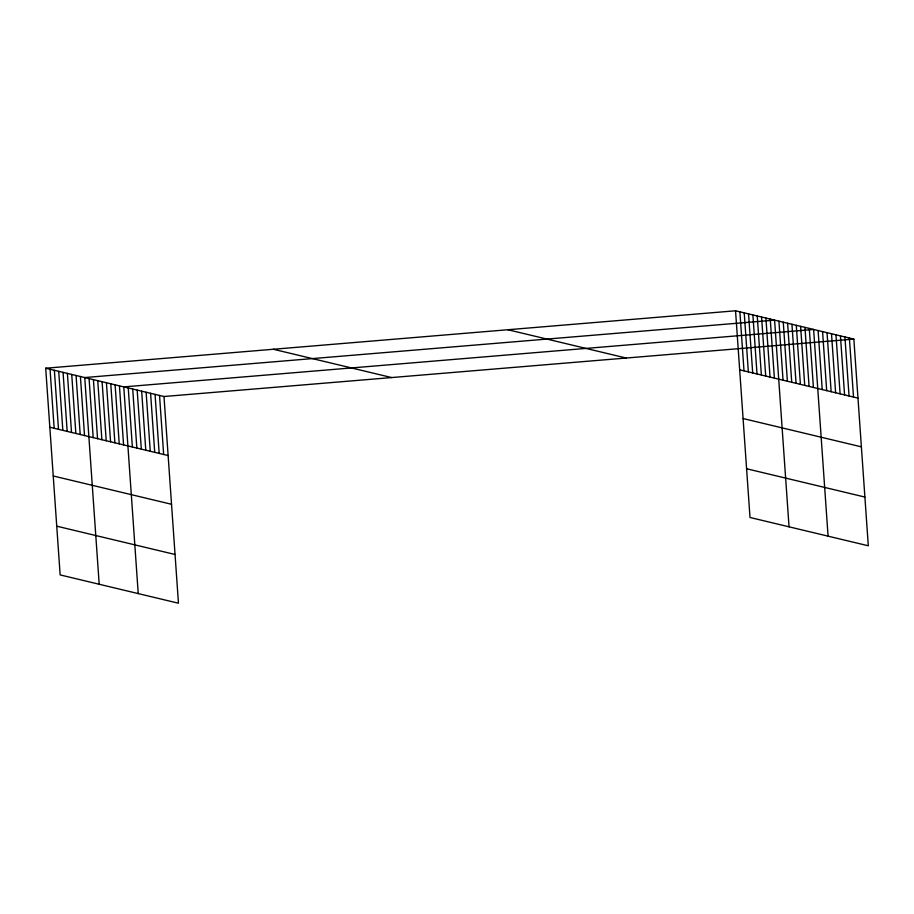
<?xml version="1.0" encoding="UTF-8"?>
<svg xmlns="http://www.w3.org/2000/svg" width="914" height="914" viewBox="0 0 914 914"><rect width="100%" height="100%" fill="white"/><g stroke="black" fill="none" stroke-linecap="round" stroke-linejoin="round"><path stroke-width="1.37" d="M45.7 368.216L163.994 396.516L178.458 603.217L60.153 574.917L45.7 368.216L735.542 310.783L853.847 339.083L868.3 545.784L750.006 517.484L735.542 310.783M163.994 396.516L853.847 339.083M739.677 369.816L857.972 398.116M507.898 329.737L626.193 358.037M743.082 418.543L861.376 446.843M273.355 349.262L391.649 377.562M746.589 468.756L864.895 497.056M49.824 427.249L168.13 455.549M53.241 475.977L171.535 504.277M56.748 526.19L175.042 554.478M849.38 338.02L853.505 397.042M844.913 336.946L849.037 395.979M840.434 335.872L844.57 394.905M835.967 334.81L840.103 393.843M831.5 333.736L835.625 392.769M827.033 332.673L831.157 391.706M822.566 331.599L826.69 390.632M818.099 330.537L822.223 389.558M828.073 536.164L813.62 329.463L123.778 386.896L138.231 593.586M809.29 328.423L813.414 387.456M804.948 327.383L809.073 386.416M800.607 326.355L804.743 385.377M796.277 325.315L800.401 384.348M791.935 324.276L796.06 383.309M787.594 323.236L791.73 382.269M783.264 322.196L787.388 381.229M778.922 321.168L783.047 380.19M789.045 526.818L774.581 320.129L84.739 377.551L99.192 584.252M770.251 319.089L774.375 378.122M765.909 318.049L770.034 377.082M761.568 317.009L765.704 376.042M757.238 315.97L761.362 375.003M752.896 314.942L757.021 373.975M748.555 313.902L752.69 372.935M744.225 312.862L748.349 371.895M739.883 311.823L744.007 370.856M159.527 395.442L163.663 454.475M155.06 394.38L159.185 453.413M150.593 393.306L154.717 452.339M146.126 392.243L150.25 451.265M141.659 391.169L145.783 450.202M137.18 390.095L141.316 449.128M132.713 389.033L136.849 448.066M128.246 387.959L132.37 446.992M119.437 385.857L123.573 444.889M115.107 384.817L119.231 443.85M110.765 383.777L114.89 442.81M106.424 382.749L110.56 441.77M102.094 381.709L106.218 440.742M97.752 380.67L101.877 439.703M93.411 379.63L97.547 438.663M89.081 378.59L93.205 437.623M80.398 376.522L84.534 435.544M76.068 375.483L80.192 434.516M71.726 374.443L75.851 433.476M67.385 373.403L71.521 432.436M63.055 372.364L67.179 431.397M58.713 371.335L62.838 430.357M54.372 370.296L58.507 429.329M50.041 369.256L54.166 428.289"/></g></svg>
